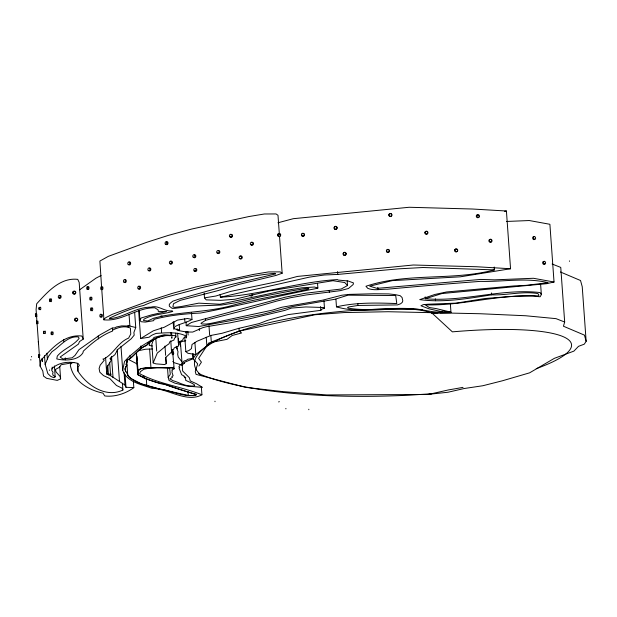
<?xml version="1.0" encoding="UTF-8"?>
<svg xmlns="http://www.w3.org/2000/svg" width="617" height="617" viewBox="0 0 617 617"><rect width="100%" height="100%" fill="white"/><g stroke="black" fill="none" stroke-linecap="round" stroke-linejoin="round"><path stroke-width="0.93" d="M122.444 383.304L122.922 390.021C105.939 398.289 86.874 385.363 77.919 371.11L78.012 367.076L79.369 365.349L78.035 363.398C69.173 361.076 58.592 362.202 51.797 368.735L51.797 370.539L53.054 372.244L52.646 373.809L53.185 375.498L55.152 376.509L54.928 377.38L53.625 377.635L50.741 376.37L47.825 373.563L45.126 364.308L44.501 355.67M37.907 321.079L38.061 323.624M137.9 372.174L137.953 370.694L140.653 368.611L146.838 367.693L165.78 367.501L172.907 367.755L174.141 368.65M59.726 366.429L60.62 378.907L57.258 380.38L46.63 378.344L43.552 376.1L42.797 371.01L40.151 366.22L40.761 360.436C51.496 348.721 64.291 334.005 81.814 336.018L83.241 339.103L79.47 341.594L78.49 344.085L60.127 357.05L62.942 359.009L72.158 357.798L75.004 355.431L78.945 349.7L100.077 334.8L112.263 328.005L115.441 327.804L116.166 327.01L121.665 325.899L129.879 326.046L135.74 327.519L133.881 332.524L134.213 335.124L131.22 338.779L117.793 349.461L114.916 354.675L109.942 358.654L111.376 360.104L107.127 366.845L107.551 370.57L106.756 374.033L110.628 375.691L124.981 385.047L125.968 387.283L133.827 387.646L133.341 380.928M317.878 288.062L315.102 288.771C276.732 296.098 238.879 305.77 200.51 313.043C184.822 313.768 169.127 315.364 153.911 319.382L153.772 320.647L145.172 322.097L140.892 321.688L139.905 319.575L141.224 317.971L151.558 314.855L166.613 311.516L158.291 311.4L158.129 309.911L154.852 307.814C136.835 307.389 121.958 321.75 103.941 319.83L104.049 318.997L106.124 317.454L112.456 314.308L150.926 300.24L172.32 293.383L195.705 287.021L253.124 274.48L268.526 271.927L280.211 271.889L282.154 273.246L276.007 275.444L238.918 284.398L217.439 290.754L180.272 300.34L173.508 303.718L172.876 306.834L174.75 307.374L181.282 306.518L198.782 303.148L219.968 304.227L280.55 291.355L301.775 287.823L314.477 287.021L317.878 288.062L317.539 283.311M112.579 328.167L112.579 331.059C101.427 335.239 91.848 343.175 83.28 351.181L82.956 352.77C78.058 360.783 64.662 360.845 56.787 358.932L57.296 356.086C63.374 348.836 73.292 345.921 79.13 338.371L78.305 336.905C67.13 335.887 60.312 346.399 51.936 351.705L48.566 356.302L45.126 364.308M137.869 373.416L136.565 353.564M137.807 372.776L137.884 372.012M39.804 354.605L39.789 355.647M201.366 387.129L201.913 394.78C186.774 403.217 167.824 388.432 152.044 388.355C141.671 384.499 126.724 382.162 122.698 370.177L124.549 361.423L128.575 357.158L141.378 346.268L152.708 339.265L154.042 337.422L164.184 334.776L175.004 335.687L175.938 336.89L174.557 338.131L173.909 340.083L169.714 341.818L169.05 343.769C164.816 346.53 161.369 349.97 157.312 352.986L153.17 362.896L155.962 363.868L164.654 364.554L166.243 363.691L165.78 357.174M552.138 264.03L560.76 267.416L564.671 322.035L563.444 326.223L584.446 335.131L586.15 341.324L584.268 344.17L578.499 346.338L573.887 351.127L554.375 358.323L529.602 372.838L502.338 380.805L482.795 385.748L464.2 388.517L447.957 392.25L426.972 394.494L326.848 394.934L282.794 391.602L245.605 387.36L196.036 374.349L195.265 371.519L197.679 363.837L192.998 358.793L192.666 354.135M125.212 368.025L125.151 369.992M124.958 369.051L126.832 364.94L126.184 364.485M40.144 307.428C41.023 305.847 41.046 311.03 40.151 309.51M44.748 331.314C45.619 329.733 45.65 334.908 44.748 333.388M153.224 340.268L151.836 344.278L153.17 362.896M178.46 338.286L178.93 344.803L178.313 346.214L174.256 347.857L173.624 349.276L171.433 350.456L171.565 352.022L165.695 357.552L166.243 363.691M126.5 363.251L126.2 364.655L126.847 365.11L125.459 367.377M126.146 364.231L127.148 361.531M126.516 362.595L127.164 361.693L127.071 360.112L129.963 358.516C135.424 354.181 139.673 347.811 146.484 345.327C152.237 338.941 161.453 334.584 170.315 335.532L170.323 335.702C161.469 334.753 152.245 339.103 146.499 345.489C139.681 347.98 135.431 354.343 129.971 358.685L127.079 360.282L127.364 360.976M185.794 377.257L184.822 377.38L185.709 379L185.609 380.265C187.406 381.345 200.163 386.119 192.01 386.041C184.969 386.304 179.1 382.347 173.022 380.697L169.876 378.892L172.428 377.326L171.888 376.447L173.122 375.784L171.881 372.005L172.451 370.732L171.788 370.231L172.552 369.313L174.156 368.812L172.475 349.754M173.107 354.79L173.763 353.356L172.822 350.201M139.319 319.93L139.65 319.29M178.93 344.803L178.29 342.474L182.617 340.144L183.511 338.085L186.743 336.35C177.65 331.445 166.351 332.833 156.302 333.373C153.764 334.267 151.119 335.262 149.191 337.198L140.653 338.548L153.371 330.797L164.145 327.303L177.534 320.1L187.483 318.495L191.995 319.421L191.525 312.904M540.608 284.175L541.356 294.587L540.153 296.769C501.575 292.759 463.76 306.225 425.206 304.813L429.231 307.513L436.227 308.593L450.958 312.156A161.6 42.303 -4.1 0 0 441.834 311.13M198.875 366.043L201.427 362.179L198.612 358.392L208.855 342.89L227.025 339.327L232.154 335.501L241.571 332.979L239.165 331.167L238.956 328.29M180.426 342.427L182.678 371.048L189.326 377.697L190.314 380.959L196.514 383.728L202.484 387.353L187.182 386.111L174.881 383.157L169.066 380.481L168.179 377.311L170.3 374.295L169.621 368.087L157.026 367.848L147.772 368.449L143.815 369.244L140.36 371.665L139.635 373.694C159.009 384.144 181.568 386.604 201.913 394.78M182.069 365.372L185.146 362.017L192.998 358.793L195.782 354.574L212.371 341.587L239.165 331.167L315.009 314.747L344.031 312.572L388.124 311.724L438.039 312.811M184.768 336.735L185.833 351.628L188.841 350.564L191.455 348.605L192.026 344.471L196.815 341.355L210.813 335.455L221.997 333.296L238.262 328.491L259.302 323.547L267.192 320.485L288.162 314.616L320.825 310.32L322.221 308.916L324.488 308.346L323.956 300.903M137.961 370.856L140.661 368.773L146.854 367.855L159.225 367.462L172.914 367.925L173.809 368.364C174.179 369.722 172.66 368.55 173.4 367.053M220.153 294.363L220.354 297.217C259.78 295.103 298.142 281.853 337.545 279.578L338.147 280.064L348.158 280.997L353.456 282.918L353.179 284.514L348.489 288.486L340.229 290.676L306.125 294.98L290.661 297.71L276.609 301.119L245.466 310.012L205.569 320.308L200.965 323.285L201.929 323.987L206.425 324.041L211.685 323.215L272.529 310.104L281.83 307.243L322.56 300.178L341.849 295.219L349.376 294.378L373.701 293.761L388.687 293.916L395.081 294.594L400.163 295.69L402.076 297.51L402.808 300.88L402.245 302.392L400.572 303.78L397.448 304.914L357.953 305.454L348.875 306.919L347.587 307.443L348.088 308.107C368.951 311.708 390.083 307.212 411.03 308.677C421.65 308.654 432 313.097 442.628 311.847L429.1 308.862L420.933 305.762L423.316 304.628L428.213 304.22L456.225 303.124L485.109 298.489L515.673 296.121L532.934 295.528L537.785 295.952L538.98 295.204L537.931 293.576C522.638 290.985 507.066 295.427 491.68 294.833C468.002 298.497 443.631 302.908 419.753 299.623L434.838 294.471L446.554 291.964L514.308 285.91L525.977 285.355L548.043 282.702C526.1 277.295 502.948 281.992 480.589 281.36C449.523 283.681 418.496 286.327 387.453 289.203C380.843 289.049 374.133 290.9 367.786 288.363L365.95 286.257C407.482 272.359 452.307 281.074 494.425 269.876L494.217 267.014M133.827 387.646C125.783 393.592 114.685 397.217 104.751 395.944L103.008 393.137C88.331 390.06 73.022 380.944 70.284 365.04L71.233 363.228L70.739 362.372M127.279 373.277L127.734 375.105C134.992 384.252 148.697 385.656 159.178 389.065C171.557 390.206 184.213 398.173 196.553 394.787L164.091 384.152L160.883 383.782L145.566 378.769L137.807 374.75L138.254 373.964L137.591 364.74M79.578 289.813L96.013 278.144L101.065 275.521M185.972 321.912L186.241 325.699L191.409 322.498L285.201 297.201L305.4 293.245L341.186 289.026L347.525 285.524L347.186 280.789M138.355 350.749L145.519 349.237L152.368 348.967M191.995 319.421C186.535 322.845 179.871 323.586 174.588 326.856L174.434 328.861L179.601 329.995L179.2 324.411M178.66 343.199L182.069 341.51L185.763 340.723M112.718 330.087C118.109 327.38 124.557 325.46 130.38 328.036L130.765 334.028L128.598 338.124C118.526 341.965 113.806 353.587 104.234 358.77L102.923 359.032L104.265 360.212L100.155 365.21L99.098 368.526L99.815 372.19L103.494 375.591L109.749 378.46L116.474 385.502L122.004 388.124L122.922 390.021M179.601 329.995L178.228 330.527L186.365 331.992L192.735 332.062L202.816 327.658L206.471 326.709L230.411 322.76L248.474 319.066L284.861 310.39L291.394 308.068L305.862 306.942L323.617 307.513L324.488 308.346M186.002 332.478L187.506 331.954M162.047 316.151C185.563 311.685 209.911 311.84 233.11 305.207C258.006 298.559 283.55 294.756 308.662 288.995L308.724 288.37L305.932 288.432L288.972 291.317L260.613 296.777L235.108 302.847L221.842 304.999L192.604 306.125L174.804 308.338L172.205 308.377L169.42 306.302L169.197 304.898L170.022 303.425L172.806 301.189L178.714 299.206L226.979 285.563L275.645 273.902L274.681 273.362C249.461 275.49 225.159 282.385 200.51 287.892C181.583 293.576 161.808 297.178 143.769 305.423C131.868 308.238 120.639 312.85 109.687 318.048L109.317 318.719C123.732 317.678 135.871 306.957 150.841 307.189C158.615 304.79 164.377 311.924 172.189 310.837L172.752 311.446C163.312 314.323 152.561 314.23 143.954 319.19L143.537 320.531L147.733 321.002L153.432 318.287L162.047 316.151L160.798 316.081M425.182 296.854L425.321 298.744L442.034 293.53L546.693 283.681L554.027 282.015L549.894 224.287L529.278 220.539L506.549 221.457M278.606 401.914L279.362 401.682M277.989 222.76L293.322 218.688L409.171 207.266L472.429 209.016L506.418 211.014L510.552 268.75L460.159 276.832L392.289 280.627L369.699 286.18L376.995 288.363L480.705 279.432L494.587 279.84L533.42 278.275L554.027 282.015M220.354 297.217L309.372 277.133L324.326 274.989L337.754 274.426L398.15 268.865L423.023 267.516L494.425 269.876M428.861 394.348L448.667 389.875A151.836 29.092 -7.6 0 0 463.02 387.36M73.832 362.526L61.16 364.716L59.541 367.2L55.461 369.467L56.024 371.92L60.042 376.439L60.62 378.907M204.142 293.144L204.482 297.872L215.904 296.006L230.82 291.355L279.416 281.221L297.456 276.424L413.313 265.002L476.563 266.745L510.552 268.75M335.926 299.276L336.473 306.85C356.217 302.299 376.64 302.839 396.793 303.549L395.698 295.528L347.988 295.188L334.861 299.284L291.972 306.664L261.855 314.539L229.131 320.917L198.697 326.532L186.241 325.699M504.552 211.299L506.418 211.014M431.453 393.762L410.097 395.127A257.366 66.613 -4.1 0 1 200.078 374.203L198.589 373.378M439.96 312.858L480.281 313.737L525.684 315.757L556.048 318.65L564.671 322.035M425.321 298.744C463.768 302.106 501.629 288.224 540.06 292.551L541.356 294.587M111.276 374.203L106.756 374.033L105.584 357.706M152.33 345.952L149.368 345.481L149.106 344.741L149.846 343.97L148.188 343.291L148.126 342.558M171.395 337.931L171.981 338.039M536.227 368.665A151.836 29.092 -7.6 0 0 452.369 331.853L431.9 312.973C400.888 302.839 367.539 316.02 336.473 306.85M388.455 249.692L388.695 249.754A1.473 1.388 -43.3 0 1 388.872 252.206L388.533 252.392A1.473 1.388 -43.3 0 1 386.643 251.25M182.478 365.218L173.979 362.649L172.783 361.354M560.406 271.974L580.528 280.511L582.232 286.704L586.15 341.324M137.267 364.015L129.177 359.811M184.876 377.257L184.036 376.617L184.244 376.154L181.622 374.696L179.069 368.087L179.678 367.609L178.884 366.768L180.341 364.809L182.246 363.652L184.067 360.991L186.157 360.436L187.738 359.256L193.36 358.238L193.028 353.587M185.833 351.628L187.923 353.286L195.782 354.574L194.91 342.474M347.525 285.524L344.726 282.532L332.995 280.712L269.482 290.9L234.915 299.23L220.755 300.348L206.225 299.87L204.482 297.872M181.807 361.616L178.236 357.066L177.681 354.297L178.012 351.628L176.123 346.7M137.861 373.246L138.262 374.133L137.738 374.504C145.99 378.9 154.767 382.656 164.076 383.99C174.572 388.162 185.432 391.44 196.368 394.24L195.643 395.104L193.383 395.651L188.293 395.451L159.163 388.895L141.023 383.681L130.503 378.26L128.683 376.709L127.719 374.943L126.77 361.184M127.711 374.264L125.428 370.84M125.845 371.789L125.135 369.822M136.473 356.132L137.73 374.334M136.473 354.158L136.534 354.798M36.704 315.943C36.989 318.403 36.642 311.994 36.611 314.477M38.462 342.605C38.069 338.371 38.809 346.947 38.408 342.605M569.429 260.883L569.468 261.361M491.541 292.928L491.68 294.833M450.348 303.633L450.988 312.634L431.931 313.459L431.9 312.973M435.347 298.852L435.486 300.749M377.812 287.399L377.951 289.304M357.821 303.549L357.953 305.454M337.545 271.573L337.754 274.426M329.2 290.406L329.339 292.311M320.562 306.595L320.825 310.32M308.801 409.248L308.839 409.734M279.362 234.298L277.997 215.302L276.061 213.945L264.377 213.983L248.967 216.536L191.548 229.077L168.163 235.447L146.777 242.296L108.299 256.371L99.892 261.053L101.62 287.53M279.493 236.195L282.154 273.246M285.872 408.385L285.91 408.87M210.852 335.694L211.33 342.404M214.971 401.197L215.009 401.682M208.978 325.722L209.641 334.946M205.43 318.403L205.569 320.308M206.24 337.275L206.857 345.906M199.229 328.753L199.36 330.596M187.861 331.352L188.123 335.046M186.079 331.491L186.542 337.946M184.66 318.804L184.861 321.573M188.023 391.764L188.301 395.62M184.321 362.873L184.36 363.359M180.218 341.332L180.55 345.944M177.627 333.165L178.29 342.474M177.141 328.822L177.272 330.666M177.025 346.129L177.226 348.967M175.668 333.172L175.938 336.89M173.871 321.943L174.133 325.629M173.184 321.843L173.709 329.223M171.642 333.265L171.973 337.877M170.863 332.44L171.056 335.232M171.811 350.309L172.081 354.004M170.762 340.854L171.565 352.022M167.5 367.755L168.179 377.311M164.978 346.006L165.641 355.315M161.238 327.727L161.569 332.339M155.769 338.162L156.695 351.073M149.607 349.021L150.941 367.639M146.26 378.198L146.8 385.748M139.226 310.073L139.905 319.575M143.784 375.768L143.923 377.774M138.64 310.49L140.653 338.548M140.807 346.006L140.954 348.011M134.637 312.156L135.74 327.519M136.997 356.441L137.259 360.127M129.053 314.523L129.879 326.046M128.135 325.336L128.267 327.257M130.002 355.215L130.21 358.153M125.074 374.797L125.968 387.283M124.086 372.56L124.981 385.047M120.986 346.276L122.698 370.177M117.199 349.561L119.474 381.252M111.507 356.464L113.027 377.589M111.168 357.22L111.376 360.104M109.664 362.248L110.628 375.691M107.782 365.341L108.469 374.943M101.759 289.435L103.941 319.83M98.172 335.995L98.381 338.872M83.241 339.103L79.184 282.447L77.75 279.362C60.227 277.349 47.432 292.065 36.696 303.78L36.087 309.572L36.434 314.369M77.372 363.452L77.919 371.11M65.279 357.891L65.41 359.811M63.69 339.697L63.829 341.617M54.396 365.943L55.152 376.509M52.16 367.092L52.298 369.012M49.537 369.922L49.568 370.408M46.931 353.202L47.347 358.963M36.573 316.29L40.151 366.22M31.56 356.433L31.598 356.919M30.85 359.572L30.881 360.058M200.078 374.203A161.6 42.303 -4.1 0 1 251.227 327.372A161.6 42.303 -4.1 0 1 422.383 309.657M534.677 239.095A1.473 1.01 71.3 0 1 533.35 239.419A1.473 1.01 71.3 0 1 532.679 237.553A1.473 1.01 71.3 0 1 533.882 236.897M544.672 263.868A1.473 1.01 71.3 0 1 543.261 264.122A1.473 1.01 71.3 0 1 542.736 262.117A1.473 1.01 71.3 0 1 544.148 261.863M478.908 216.768A1.473 1.265 58.8 0 1 477.357 217.67A1.473 1.265 58.8 0 1 476.301 215.881A1.473 1.265 58.8 0 1 477.843 214.978M478.468 215.379A1.473 1.265 58.8 0 1 478.692 215.68M491.448 240.622A1.473 1.265 58.8 0 1 490.299 242.327A1.473 1.265 58.8 0 1 488.895 240.468A1.473 1.265 58.8 0 1 490.77 239.728M427.55 232.917A1.473 1.327 51.9 0 1 426.038 234.267A1.473 1.327 51.9 0 1 424.843 232.362A1.473 1.327 51.9 0 1 426.779 231.676M457.305 250.949A1.473 1.327 51.9 0 1 455.038 251.52A1.473 1.327 51.9 0 1 455.493 249.168M456.202 249.183A1.473 1.327 51.9 0 1 456.85 249.569M389.936 213.821A1.473 1.419 -13.3 0 1 391.864 214.917A1.473 1.419 -13.3 0 1 390.391 216.575A1.473 1.419 -13.3 0 1 388.972 214.909M389.096 214.554A1.473 1.419 -13.3 0 1 389.597 213.991M386.982 250.201A1.473 1.388 -43.3 0 1 387.268 249.939M336.604 226.948A1.473 1.419 -12.2 0 1 336.658 229.038A1.473 1.419 -12.2 0 1 334.499 228.938A1.473 1.419 -12.2 0 1 334.823 226.863M335.162 226.694A1.473 1.419 -12.2 0 1 336.28 226.748M345.319 252.715A1.473 1.419 -12.2 0 1 345.859 254.821A1.473 1.419 -12.2 0 1 343.615 255.006A1.473 1.419 -12.2 0 1 343.854 252.839M344.201 252.669A1.473 1.419 -12.2 0 1 344.957 252.608M303.309 233.558A1.473 1.404 -31.5 0 1 304.389 235.424A1.473 1.404 -31.5 0 1 302.284 236.211A1.473 1.404 -31.5 0 1 301.937 234.074M280.411 235.547A1.473 1.373 41.4 0 1 278.498 236.473A1.473 1.373 41.4 0 1 277.781 234.375A1.473 1.373 41.4 0 1 279.941 234.182M195.558 268.68A1.473 1.134 -75.3 0 1 196.815 269.783A1.473 1.134 -75.3 0 1 195.766 271.511A1.473 1.134 -75.3 0 1 194.509 270.408M230.565 234.822A1.473 1.242 -69.2 0 1 232.393 235.062A1.473 1.242 -69.2 0 1 231.815 237.144A1.473 1.242 -69.2 0 1 230.087 236.542M240.268 256.456A1.473 1.242 -69.2 0 1 242.095 256.695A1.473 1.242 -69.2 0 1 241.517 258.785A1.473 1.242 -69.2 0 1 239.789 258.184M218.48 250.757A1.473 1.242 -69.2 0 1 219.791 252.461A1.473 1.242 -69.2 0 1 217.755 253.371M217.531 253.124A1.473 1.242 -69.2 0 1 217.385 252.808M166.351 242.188A1.473 1.033 -78.7 0 1 167.87 242.342A1.473 1.033 -78.7 0 1 167.415 244.455A1.473 1.033 -78.7 0 1 165.973 243.931M129.115 262.426A1.473 0.949 -80.9 0 1 130.465 262.464A1.473 0.949 -80.9 0 1 130.256 264.523A1.473 0.949 -80.9 0 1 128.899 264.485M125.22 279.779A1.473 0.949 -80.9 0 1 126.207 281.591A1.473 0.949 -80.9 0 1 124.541 282.208M139.08 286.666A1.473 0.949 -80.9 0 1 140.607 287.368A1.473 0.949 -80.9 0 1 139.257 289.118M139.041 288.972A1.473 0.949 -80.9 0 1 138.748 288.424M50.902 298.975A1.473 0.486 -88.8 0 1 51.604 300.224A1.473 0.486 -88.8 0 1 50.856 301.52M52.352 332.27A1.473 0.486 -88.8 0 1 53.147 332.902A1.473 0.486 -88.8 0 1 52.522 334.722M77.403 319.429A1.473 1.373 41.8 0 1 76.153 321.218A1.473 1.373 41.8 0 1 74.649 319.436A1.473 1.373 41.8 0 1 76.678 318.573M75.521 292.79A1.473 1.373 41.8 0 1 73.955 294.193A1.473 1.373 41.8 0 1 72.729 292.311A1.473 1.373 41.8 0 1 74.726 291.563M75.035 291.787A1.473 1.373 41.8 0 1 75.282 292.08M87.953 287.345A1.473 0.571 -87.6 0 1 88.794 286.866A1.473 0.571 -87.6 0 1 88.833 289.011A1.473 0.571 -87.6 0 1 87.992 289.118M101.55 314.331A1.473 0.733 -85.3 0 1 102.337 316.128A1.473 0.733 -85.3 0 1 101.072 316.783M149.7 268.094A1.473 1.033 -78.7 0 1 150.756 269.93A1.473 1.033 -78.7 0 1 148.944 270.516M194.278 255.037A1.473 1.134 -75.3 0 1 195.759 255.654A1.473 1.134 -75.3 0 1 195.072 257.605A1.473 1.134 -75.3 0 1 193.591 256.988M171.187 261.269A1.473 1.134 -75.3 0 1 172.336 263.12A1.473 1.134 -75.3 0 1 170.346 263.667M170.408 261.909A1.473 1.134 -75.3 0 1 170.631 261.616M251.489 242.728A1.473 1.242 -69.2 0 1 253.255 242.867A1.473 1.242 -69.2 0 1 252.931 244.903A1.473 1.242 -69.2 0 1 251.165 244.764M91.856 308.292A1.473 0.532 -88.1 0 1 92.573 308.192A1.473 0.532 -88.1 0 1 92.619 310.158A1.473 0.532 -88.1 0 1 91.902 310.606M91.085 297.587A1.473 0.532 -88.1 0 1 91.84 297.571A1.473 0.532 -88.1 0 1 91.786 299.654A1.473 0.532 -88.1 0 1 91.031 299.669M59.618 295.821A1.473 0.918 -81.7 0 1 60.967 295.944A1.473 0.918 -81.7 0 1 60.582 298.073A1.473 0.918 -81.7 0 1 59.294 297.579M102.044 287.183A1.473 0.532 -88.1 0 1 102.831 287.26A1.473 0.532 -88.1 0 1 102.669 289.412A1.473 0.532 -88.1 0 1 101.913 288.957M251.967 294.456A1.473 1.072 -77.6 0 1 250.996 295.821A1.473 1.072 -77.6 0 1 249.87 295.088M252.793 294.633A1.473 1.072 -77.6 0 1 251.026 295.821M250.826 295.582A1.473 1.072 -77.6 0 1 250.695 295.273M38.863 308.091C39.218 313.228 40.051 304.644 38.863 308.091M43.46 331.977C43.822 337.106 44.655 328.522 43.46 331.977M35.385 313.86L35.578 316.745L35.424 313.86M36.696 321.01L36.881 323.886L36.727 321.002M38.562 354.875L38.925 357.598L38.562 354.875M42.372 361.593L42.141 358.762L42.372 361.593M50.285 301.243A1.473 0.486 -88.8 0 0 50.108 298.79A1.473 0.486 -88.8 0 0 49.491 300.602A1.473 0.486 -88.8 0 0 50.285 301.243M51.836 334.306A1.473 0.486 -88.8 0 0 51.666 331.853A1.473 0.486 -88.8 0 0 51.041 333.666A1.473 0.486 -88.8 0 0 51.836 334.306M149.561 270.4A1.473 1.033 -78.7 0 0 149.383 267.948A1.473 1.033 -78.7 0 0 147.895 269.683A1.473 1.033 -78.7 0 0 149.561 270.4M194.579 257.189A1.473 1.134 -75.3 0 0 194.401 254.736A1.473 1.134 -75.3 0 0 192.766 256.433A1.473 1.134 -75.3 0 0 194.579 257.189M129.331 264.377A1.473 0.949 -80.9 0 0 129.154 261.924A1.473 0.949 -80.9 0 0 127.796 263.675A1.473 0.949 -80.9 0 0 129.331 264.377M171.194 263.559A1.473 1.134 -75.3 0 0 171.017 261.107A1.473 1.134 -75.3 0 0 169.382 262.796A1.473 1.134 -75.3 0 0 171.194 263.559M124.966 282.092A1.473 0.949 -80.9 0 0 124.788 279.64A1.473 0.949 -80.9 0 0 123.439 281.398A1.473 0.949 -80.9 0 0 124.966 282.092M139.295 288.625A1.473 0.949 -80.9 0 0 139.118 286.172A1.473 0.949 -80.9 0 0 137.761 287.923A1.473 0.949 -80.9 0 0 139.295 288.625M166.721 244.131A1.473 1.033 -78.7 0 0 166.544 241.679A1.473 1.033 -78.7 0 0 165.063 243.407A1.473 1.033 -78.7 0 0 166.721 244.131M195.566 270.971A1.473 1.134 -75.3 0 0 195.388 268.518A1.473 1.134 -75.3 0 0 193.753 270.215A1.473 1.134 -75.3 0 0 195.566 270.971M231.39 236.766A1.473 1.242 -69.2 0 0 231.213 234.313A1.473 1.242 -69.2 0 0 229.401 235.956A1.473 1.242 -69.2 0 0 231.39 236.766M252.314 244.671A1.473 1.242 -69.2 0 0 252.137 242.219A1.473 1.242 -69.2 0 0 250.325 243.862A1.473 1.242 -69.2 0 0 252.314 244.671M241.093 258.4A1.473 1.242 -69.2 0 0 240.915 255.947A1.473 1.242 -69.2 0 0 239.103 257.59A1.473 1.242 -69.2 0 0 241.093 258.4M218.688 253.024A1.473 1.242 -69.2 0 0 218.511 250.571A1.473 1.242 -69.2 0 0 216.698 252.214A1.473 1.242 -69.2 0 0 218.688 253.024M302.569 236.072A1.473 1.404 -31.5 0 0 304.22 234.144A1.473 1.404 -31.5 0 0 301.752 233.774A1.473 1.404 -31.5 0 0 302.569 236.072M277.943 235.224A1.473 1.373 41.4 0 0 280.373 235.856A1.473 1.373 41.4 0 0 279.563 233.488A1.473 1.373 41.4 0 0 277.943 235.224M334.923 229.007A1.473 1.419 -12.2 0 0 337.036 227.596A1.473 1.419 -12.2 0 0 334.753 226.547A1.473 1.419 -12.2 0 0 334.923 229.007M343.962 254.975A1.473 1.419 -12.2 0 0 346.068 253.572A1.473 1.419 -12.2 0 0 343.785 252.523A1.473 1.419 -12.2 0 0 343.962 254.975M389.697 216.127A1.473 1.419 -13.3 0 0 391.803 214.724A1.473 1.419 -13.3 0 0 389.52 213.675A1.473 1.419 -13.3 0 0 389.697 216.127M387.892 252.199A1.473 1.388 -43.3 0 0 388.98 249.916A1.473 1.388 -43.3 0 0 386.504 250.232A1.473 1.388 -43.3 0 0 387.892 252.199M425.213 232.516A1.473 1.327 51.9 0 0 427.373 233.797A1.473 1.327 51.9 0 0 427.195 231.344A1.473 1.327 51.9 0 0 425.213 232.516M476.818 215.927A1.473 1.265 58.8 0 0 478.885 217.269A1.473 1.265 58.8 0 0 478.707 214.816A1.473 1.265 58.8 0 0 476.818 215.927M454.984 250.178A1.473 1.327 51.9 0 0 457.143 251.466A1.473 1.327 51.9 0 0 456.966 249.013A1.473 1.327 51.9 0 0 454.984 250.178M489.412 240.514A1.473 1.265 58.8 0 0 491.479 241.856A1.473 1.265 58.8 0 0 491.302 239.404A1.473 1.265 58.8 0 0 489.412 240.514M533.504 237.375A1.473 1.01 71.3 0 0 534.924 239.35A1.473 1.01 71.3 0 0 535.232 237.067A1.473 1.01 71.3 0 0 533.504 237.375M543.5 262.148A1.473 1.01 71.3 0 0 544.927 264.122A1.473 1.01 71.3 0 0 545.227 261.839A1.473 1.01 71.3 0 0 543.5 262.148M91.409 310.32A1.473 0.532 -88.1 0 0 91.239 307.868A1.473 0.532 -88.1 0 0 90.537 309.68A1.473 0.532 -88.1 0 0 91.409 310.32M90.645 299.615A1.473 0.532 -88.1 0 0 90.468 297.163A1.473 0.532 -88.1 0 0 89.766 298.975A1.473 0.532 -88.1 0 0 90.645 299.615M101.049 316.698A1.473 0.733 -85.3 0 0 100.872 314.246A1.473 0.733 -85.3 0 0 99.861 316.043A1.473 0.733 -85.3 0 0 101.049 316.698M74.996 319.837A1.473 1.373 41.8 0 0 77.426 320.47A1.473 1.373 41.8 0 0 76.616 318.102A1.473 1.373 41.8 0 0 74.996 319.837M73.045 292.836A1.473 1.373 41.8 0 0 75.475 293.468A1.473 1.373 41.8 0 0 74.665 291.101A1.473 1.373 41.8 0 0 73.045 292.836M59.772 297.772A1.473 0.918 -81.7 0 0 59.602 295.319A1.473 0.918 -81.7 0 0 58.291 297.085A1.473 0.918 -81.7 0 0 59.772 297.772M87.668 289.057A1.473 0.571 -87.6 0 0 87.491 286.604A1.473 0.571 -87.6 0 0 86.735 288.417A1.473 0.571 -87.6 0 0 87.668 289.057M101.604 289.211A1.473 0.532 -88.1 0 0 101.427 286.758A1.473 0.532 -88.1 0 0 100.725 288.571A1.473 0.532 -88.1 0 0 101.604 289.211"/></g></svg>
